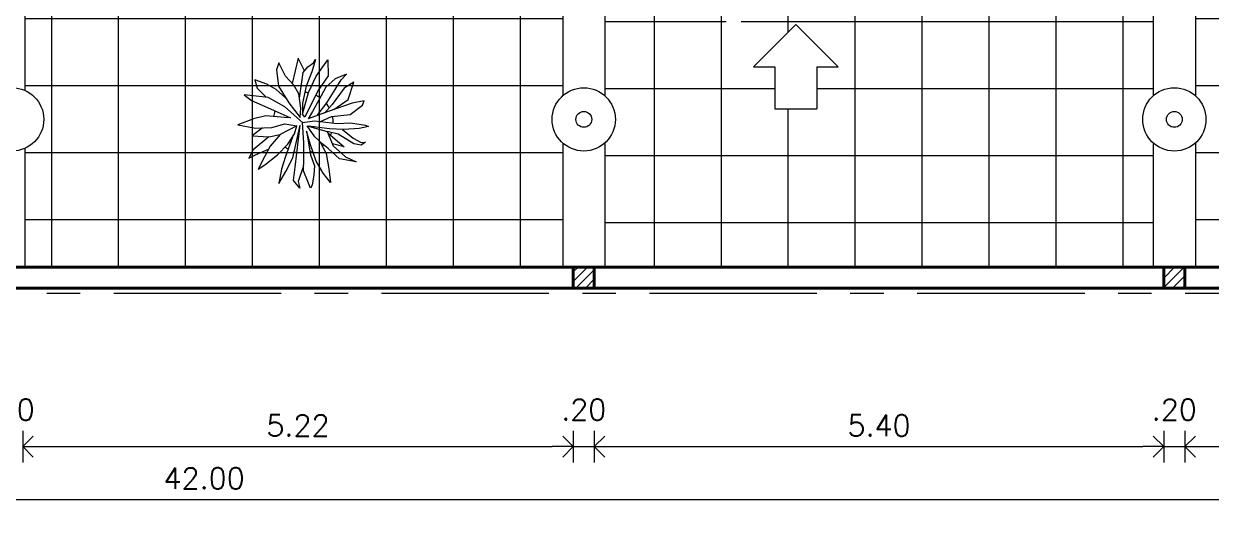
# Model space of a CAD drawing. Extents: x 1018 to 1352, y -109 to 184.
# Drawn here: x 1051.94 to 1063.2, y 104.59 to 109.24 of the extents above; entities that cross this region are included whole.
import ezdxf

# ---------------------------------------------------------------- set-up
doc = ezdxf.new("R2010")
doc.units = 0
doc.header["$LTSCALE"] = 0.5
doc.linetypes.add('CENTER', pattern=[50.8, 31.75, -6.35, 6.35, -6.35])
doc.layers.get('0').update_dxf_attribs({"linetype": 'CONTINUOUS'})
doc.layers.get('Defpoints').update_dxf_attribs({"linetype": 'CONTINUOUS'})
for name, color, linetype, lineweight in [('Acotaciones', 9, 'CONTINUOUS', 9), ('Detalles .05', 243, 'CONTINUOUS', 5), ('Detalles 01', 8, 'CONTINUOUS', 9), ('Equipamiento fijo', 31, 'CONTINUOUS', 13), ('Muros corte', 7, 'CONTINUOUS', 40), ('Punta 02', 11, 'CONTINUOUS', 20), ('Tratamiento pisos', 251, 'CONTINUOUS', 9)]:
    doc.layers.add(name, color=color, linetype=linetype, lineweight=lineweight)
doc.styles.add('Texto 2 mm', font='simplex.shx', dxfattribs={"height": 0.2})
doc.dimstyles.new('Primera línea', dxfattribs={"dimscale": 0, "dimtxt": 0.2, "dimasz": 0.2, "dimexe": 0.15, "dimexo": 0, "dimgap": 0.1, "dimtad": 1, "dimzin": 4, "dimdsep": 46, "dimtxsty": 'Texto 2 mm', "dimblk": 'OPEN90', "dimcen": 2.5, "dimclrd": 256, "dimclre": 256, "dimclrt": 256, "dimadec": 0, "dimazin": 0, "dimtfac": 1, "dimtmove": 2, "dimatfit": 3, "dimldrblk": 'OPEN90', "dimfxl": 1, "dimtolj": 1, "dimtzin": 0, "dimlwd": -1, "dimlwe": -1, "dimarcsym": 0})
doc.dimstyles.new('Segunda línea', dxfattribs={"dimscale": 0, "dimtxt": 0.2, "dimasz": 0.2, "dimexe": 0.15, "dimexo": 0.5, "dimgap": 0.1, "dimtad": 1, "dimzin": 4, "dimdsep": 46, "dimtxsty": 'Texto 2 mm', "dimblk": 'OPEN90', "dimcen": 2.5, "dimclrd": 256, "dimclre": 256, "dimclrt": 256, "dimadec": 0, "dimazin": 0, "dimtfac": 1, "dimtmove": 2, "dimatfit": 3, "dimldrblk": 'OPEN90', "dimfxl": 1, "dimtolj": 1, "dimtzin": 0, "dimlwd": -1, "dimlwe": -1, "dimarcsym": 0})
pattern_1 = [(45, (10.88055, -3.54249), (-0.0449012806, 0.0449012806), [])]
pattern_2 = [(0, (10.8031, -2.4661), (1e-16, 0.635), []), (90, (10.8031, -2.4661), (-0.635, 2e-16), [])]

# ---------------------------------------------------------------- blocks, each defined once
blk = doc.blocks.new('_Open90')
at = {"color": 0, "linetype": 'ByBlock', "lineweight": -2}
for p, q in [((0, 0), (-1, 0)), ((-0.5, 0.5), (0, 0)), ((0, 0), (-0.5, -0.5))]:
    blk.add_line(p, q, dxfattribs=at)
blk = doc.blocks.new('*D203')
at = {"layer": 'Acotaciones', "transparency": 16777216}
for p, q in [((1057.349, 105.389), (1057.349, 105.089)), ((1062.749, 105.389), (1062.749, 105.089)), ((1057.549, 105.239), (1062.549, 105.239))]:
    blk.add_line(p, q, dxfattribs=at)
at = {"layer": 'Defpoints', "color": 0, "transparency": 16777216}
for p in [(1057.349, 105.389), (1062.749, 105.389), (1062.749, 105.239)]:
    blk.add_point(p, dxfattribs=at)
at = {"layer": 'Acotaciones', "transparency": 16777216, "xscale": 0.2, "yscale": 0.2, "zscale": 0.2, "rotation": 180}
blk.add_blockref('_Open90', (1057.349, 105.239), dxfattribs=at)
at = {"layer": 'Acotaciones', "transparency": 16777216, "xscale": 0.2, "yscale": 0.2, "zscale": 0.2}
blk.add_blockref('_Open90', (1062.749, 105.239), dxfattribs=at)
at = {"layer": 'Acotaciones', "transparency": 16777216, "insert": (1060.049, 105.439), "char_height": 0.2, "attachment_point": 5, "style": 'Texto 2 mm'}
blk.add_mtext('\\A1;5.40', dxfattribs=at)
blk = doc.blocks.new('*D204')
at = {"layer": 'Acotaciones', "transparency": 16777216}
for p, q in [((1062.949, 105.389), (1062.949, 105.089)), ((1068.299, 105.389), (1068.299, 105.089)), ((1063.149, 105.239), (1068.099, 105.239))]:
    blk.add_line(p, q, dxfattribs=at)
at = {"layer": 'Defpoints', "color": 0, "transparency": 16777216}
for p in [(1062.949, 105.389), (1068.299, 105.389), (1068.299, 105.239)]:
    blk.add_point(p, dxfattribs=at)
at = {"layer": 'Acotaciones', "transparency": 16777216, "xscale": 0.2, "yscale": 0.2, "zscale": 0.2, "rotation": 180}
blk.add_blockref('_Open90', (1062.949, 105.239), dxfattribs=at)
at = {"layer": 'Acotaciones', "transparency": 16777216, "xscale": 0.2, "yscale": 0.2, "zscale": 0.2}
blk.add_blockref('_Open90', (1068.299, 105.239), dxfattribs=at)
at = {"layer": 'Acotaciones', "transparency": 16777216, "insert": (1065.624, 105.439), "char_height": 0.2, "attachment_point": 5, "style": 'Texto 2 mm'}
blk.add_mtext('\\A1;5.35', dxfattribs=at)
blk = doc.blocks.new('*D207')
at = {"layer": 'Acotaciones', "transparency": 16777216}
for p, q in [((1032.649, 104.889), (1032.649, 104.589)), ((1074.649, 104.889), (1074.649, 104.589)), ((1032.849, 104.739), (1074.449, 104.739))]:
    blk.add_line(p, q, dxfattribs=at)
at = {"layer": 'Defpoints', "color": 0, "transparency": 16777216}
for p in [(1032.649, 105.389), (1074.649, 105.389), (1074.649, 104.739)]:
    blk.add_point(p, dxfattribs=at)
at = {"layer": 'Acotaciones', "transparency": 16777216, "xscale": 0.2, "yscale": 0.2, "zscale": 0.2, "rotation": 180}
blk.add_blockref('_Open90', (1032.649, 104.739), dxfattribs=at)
at = {"layer": 'Acotaciones', "transparency": 16777216, "xscale": 0.2, "yscale": 0.2, "zscale": 0.2}
blk.add_blockref('_Open90', (1074.649, 104.739), dxfattribs=at)
at = {"layer": 'Acotaciones', "transparency": 16777216, "insert": (1053.649, 104.939), "char_height": 0.2, "attachment_point": 5, "style": 'Texto 2 mm'}
blk.add_mtext('\\A1;42.00', dxfattribs=at)
blk = doc.blocks.new('Planta 1')
for p, q in [((-0.233, 0.595), (-0.254, 0.525)), ((-0.166, 0.461), (-0.233, 0.595)), ((-0.039, 0.64), (-0.099, 0.388)), ((0.024, 0.515), (-0.039, 0.64)), ((0.057, 0.553), (0.113, 0.595)), ((0.132, 0.627), (0.097, 0.506)), ((0.113, 0.595), (0.132, 0.627)), ((0.137, 0.461), (0.254, 0.622)), ((0.254, 0.622), (0.257, 0.466)), ((-0.254, 0.525), (-0.236, 0.364)), ((-0.027, 0.244), (0.009, 0.498)), ((0.009, 0.498), (0.057, 0.553)), ((0.097, 0.506), (0.041, 0.362)), ((0.438, 0.481), (0.326, 0.436)), ((0.387, 0.426), (0.438, 0.481)), ((-0.35, 0.384), (-0.47, 0.424)), ((-0.47, 0.424), (-0.446, 0.342)), ((-0.259, 0.329), (-0.35, 0.384)), ((-0.236, 0.364), (-0.134, 0.198)), ((-0.084, 0.372), (-0.166, 0.461)), ((-0.033, 0.287), (-0.084, 0.372)), ((0.041, 0.362), (0.004, 0.193)), ((0.063, 0.299), (0.137, 0.461)), ((0.257, 0.466), (0.156, 0.317)), ((0.233, 0.354), (0.164, 0.225)), ((0.326, 0.436), (0.233, 0.354)), ((0.326, 0.329), (0.387, 0.426)), ((0.512, 0.401), (0.416, 0.342)), ((0.456, 0.232), (0.512, 0.401)), ((-0.337, 0.252), (-0.574, 0.277)), ((-0.574, 0.277), (-0.502, 0.222)), ((-0.446, 0.342), (-0.358, 0.254)), ((-0.172, 0.158), (-0.337, 0.252)), ((-0.164, 0.246), (-0.259, 0.329)), ((-0.012, 0.145), (-0.033, 0.287)), ((0.004, 0.087), (0.063, 0.299)), ((0.156, 0.317), (0.026, 0.055)), ((0.246, 0.198), (0.326, 0.329)), ((0.416, 0.342), (0.297, 0.18)), ((-0.502, 0.222), (-0.345, 0.15)), ((-0.345, 0.15), (-0.116, 0.05)), ((0.002, 0.002), (-0.172, 0.158)), ((-0.134, 0.198), (-0.021, 0.051)), ((-0.021, 0.051), (-0.012, 0.145)), ((0.004, 0.193), (0.004, 0.087)), ((0.164, 0.225), (0.102, 0.113)), ((0.149, 0.072), (0.246, 0.198)), ((0.297, 0.18), (0.22, 0.096)), ((0.496, 0.195), (0.257, 0.111)), ((0.315, 0.131), (0.456, 0.232)), ((0.475, 0.081), (0.597, 0.173)), ((0.616, 0.217), (0.496, 0.195)), ((0.597, 0.173), (0.616, 0.217)), ((-0.483, 0.039), (-0.637, -0.021)), ((-0.361, 0.068), (-0.483, 0.039)), ((-0.177, 0.051), (-0.361, 0.068)), ((-0.116, 0.05), (-0.177, 0.051)), ((0.002, 0.002), (0.121, 0.019)), ((0.017, -0.2), (0.002, 0.002)), ((0.026, 0.055), (0.004, 0.087)), ((0.102, 0.113), (0.058, 0.039)), ((0.257, 0.111), (0.058, 0.039)), ((0.121, 0.019), (0.347, -0.006)), ((0.182, 0.012), (0.291, 0.061)), ((0.291, 0.061), (0.475, 0.081)), ((-0.637, -0.021), (-0.464, -0.053)), ((-0.394, -0.051), (-0.496, -0.128)), ((-0.464, -0.053), (-0.302, -0.048)), ((-0.331, -0.138), (-0.22, -0.115)), ((-0.22, -0.115), (-0.318, -0.232)), ((-0.302, -0.048), (-0.172, -0.011)), ((-0.053, -0.03), (-0.22, -0.115)), ((-0.172, -0.011), (-0.053, -0.03)), ((-0.142, -0.212), (-0.076, -0.108)), ((-0.092, -0.346), (-0.019, -0.022)), ((-0.076, -0.108), (-0.053, -0.03)), ((-0.068, -0.438), (-0.019, -0.022)), ((0.043, -0.084), (0.081, -0.319)), ((0.084, -0.22), (0.043, -0.084)), ((0.051, -0.031), (0.249, -0.086)), ((0.124, -0.138), (0.051, -0.031)), ((0.27, -0.061), (0.062, -0.034)), ((0.249, -0.086), (0.307, -0.227)), ((0.358, -0.113), (0.249, -0.086)), ((0.257, -0.103), (0.416, -0.237)), ((0.414, -0.066), (0.27, -0.061)), ((0.347, -0.006), (0.48, -0.001)), ((0.512, -0.207), (0.358, -0.113)), ((0.401, -0.065), (0.507, -0.153)), ((0.566, -0.056), (0.414, -0.066)), ((0.48, -0.001), (0.627, -0.023)), ((0.659, -0.036), (0.566, -0.056)), ((0.627, -0.023), (0.659, -0.036)), ((-0.496, -0.128), (-0.331, -0.138)), ((-0.331, -0.138), (-0.486, -0.267)), ((-0.318, -0.232), (-0.374, -0.336)), ((-0.246, -0.317), (-0.142, -0.212)), ((-0.097, -0.141), (-0.164, -0.334)), ((0.015, -0.354), (0.017, -0.2)), ((0.11, -0.294), (0.084, -0.22)), ((0.209, -0.215), (0.124, -0.138)), ((0.174, -0.184), (0.238, -0.304)), ((0.259, -0.254), (0.209, -0.215)), ((0.416, -0.237), (0.299, -0.208)), ((0.307, -0.227), (0.43, -0.336)), ((0.507, -0.153), (0.584, -0.195)), ((0.584, -0.222), (0.512, -0.207)), ((0.584, -0.195), (0.629, -0.192)), ((0.629, -0.192), (0.584, -0.222)), ((-0.486, -0.267), (-0.528, -0.349)), ((-0.528, -0.349), (-0.462, -0.317)), ((-0.462, -0.317), (-0.334, -0.262)), ((-0.374, -0.336), (-0.438, -0.461)), ((-0.369, -0.416), (-0.246, -0.317)), ((-0.164, -0.334), (-0.206, -0.458)), ((-0.161, -0.483), (-0.092, -0.346)), ((0.081, -0.319), (0.121, -0.428)), ((0.14, -0.379), (0.11, -0.294)), ((0.238, -0.304), (0.265, -0.456)), ((0.371, -0.356), (0.259, -0.254)), ((0.43, -0.336), (0.536, -0.386)), ((-0.438, -0.461), (-0.369, -0.416)), ((-0.206, -0.458), (-0.233, -0.6)), ((-0.086, -0.572), (-0.068, -0.438)), ((0.013, -0.425), (-0.041, -0.58)), ((0.012, -0.475), (0.015, -0.354)), ((0.121, -0.428), (0.116, -0.515)), ((0.209, -0.5), (0.14, -0.379)), ((0.265, -0.456), (0.281, -0.59)), ((0.536, -0.386), (0.371, -0.356)), ((-0.233, -0.6), (-0.161, -0.483)), ((-0.023, -0.649), (-0.086, -0.572)), ((-0.041, -0.58), (-0.023, -0.649)), ((0.057, -0.582), (0.012, -0.475)), ((0.084, -0.649), (0.057, -0.582)), ((0.116, -0.515), (0.1, -0.617)), ((0.281, -0.59), (0.209, -0.5)), ((0.1, -0.617), (0.084, -0.649))]:
    blk.add_line(p, q)
at = {"layer": 'Detalles .05'}
for start, end in [(125.0386, 125.0807), (79.6774, 86.207), (55.7777, 65.1238), (29.6412, 39.1255), (157.2574, 168.4231), (359.4429, 11.7162), (335.4998, 341.0401), (309.5647, 313.1025), (233.5733, 240.8096), (253.2847, 258.683), (283.2227, 289.1148)]:
    blk.add_arc((0.008, 0.001), 0.3, start, end, dxfattribs=at)
blk = doc.blocks.new('*D216')
at = {"layer": 'Acotaciones', "transparency": 16777216}
for p, q in [((1051.929, 105.389), (1051.929, 105.089)), ((1057.149, 105.389), (1057.149, 105.089)), ((1052.129, 105.239), (1056.949, 105.239))]:
    blk.add_line(p, q, dxfattribs=at)
at = {"layer": 'Defpoints', "color": 0, "transparency": 16777216}
for p in [(1051.929, 105.389), (1057.149, 105.389), (1057.149, 105.239)]:
    blk.add_point(p, dxfattribs=at)
at = {"layer": 'Acotaciones', "transparency": 16777216, "xscale": 0.2, "yscale": 0.2, "zscale": 0.2, "rotation": 180}
blk.add_blockref('_Open90', (1051.929, 105.239), dxfattribs=at)
at = {"layer": 'Acotaciones', "transparency": 16777216, "xscale": 0.2, "yscale": 0.2, "zscale": 0.2}
blk.add_blockref('_Open90', (1057.149, 105.239), dxfattribs=at)
at = {"layer": 'Acotaciones', "transparency": 16777216, "insert": (1054.539, 105.439), "char_height": 0.2, "attachment_point": 5, "style": 'Texto 2 mm'}
blk.add_mtext('\\A1;5.22', dxfattribs=at)

msp = doc.modelspace()

# ---------------------------------------------------------------- hatches: boundary and pattern name
at = {"layer": 'Detalles 01'}
h = msp.add_hatch(dxfattribs=at)
h.set_pattern_fill('ANSI31', color=256, scale=0.02, style=0)
h.set_pattern_definition(pattern_1)
h.paths.add_polyline_path([(1057.149, 106.939), (1057.149, 106.739), (1057.349, 106.739), (1057.349, 106.939)])
h = msp.add_hatch(dxfattribs=at)
h.set_pattern_fill('ANSI31', color=256, scale=0.02, style=0)
h.set_pattern_definition(pattern_1)
h.paths.add_polyline_path([(1062.949, 106.939), (1062.749, 106.939), (1062.749, 106.739), (1062.949, 106.739)])
at = {"layer": 'Tratamiento pisos'}
h = msp.add_hatch(dxfattribs=at)
h.set_pattern_fill('NET,_O', color=256, scale=0.2)
h.set_pattern_definition(pattern_2)
h.paths.add_polyline_path([(1057.049, 108.563), (1057.049, 109.739), (1051.949, 109.739), (1051.949, 108.614, -0.298217), (1052.129, 108.339, -0.298217), (1051.949, 108.064), (1051.949, 106.939), (1057.049, 106.939), (1057.049, 108.115, -0.213422), (1056.949, 108.339, -0.213422)])
h.paths.add_polyline_path([(1054.865, 108.108), (1054.839, 108.172, -0.05166), (1054.806, 108.123)], flags=16)
h = msp.add_hatch(dxfattribs=at)
h.set_pattern_fill('NET,_O', color=256, scale=0.2)
h.set_pattern_definition([(0, (10.8031, -5.669), (1e-16, 0.635), []), (90, (10.8031, -5.669), (-0.635, 2e-16), [])])
h.paths.add_polyline_path([(1057.549, 108.339, -0.213422), (1057.449, 108.115), (1057.449, 106.939), (1062.649, 106.939), (1062.649, 108.115, -0.213422), (1062.549, 108.339, -0.213422), (1062.649, 108.563), (1062.649, 109.739), (1059.237, 109.739, -0.315351), (1058.649, 109.252), (1058.599, 109.252), (1058.599, 109.739), (1057.449, 109.739), (1057.449, 108.563, -0.213422)])
h.paths.add_polyline_path([(1058.86, 108.838), (1059.26, 109.238), (1059.66, 108.838), (1059.46, 108.838), (1059.46, 108.438), (1059.06, 108.438), (1059.06, 108.838)], flags=16)
h = msp.add_hatch(dxfattribs=at)
h.set_pattern_fill('NET,_O', color=256, scale=0.2)
h.set_pattern_definition(pattern_2)
h.paths.add_polyline_path([(1063.049, 108.115), (1063.049, 106.939), (1068.149, 106.939), (1068.149, 108.173, -0.147477), (1068.099, 108.339, -0.147477), (1068.149, 108.505), (1068.149, 109.739), (1063.049, 109.739), (1063.049, 108.563, -0.213422), (1063.149, 108.339, -0.213422)])
h.paths.add_polyline_path([(1065.023, 108.293), (1065.232, 108.374), (1065.329, 108.364, -0.047579), (1065.343, 108.412), (1065.025, 108.558), (1065.21, 108.538), (1065.169, 108.679), (1065.374, 108.611), (1065.342, 108.895), (1065.433, 108.712), (1065.491, 108.648), (1065.544, 108.867), (1065.594, 108.767), (1065.675, 108.828), (1065.692, 108.856), (1065.662, 108.751), (1065.613, 108.625), (1065.601, 108.572, -0.028046), (1065.63, 108.569), (1065.696, 108.712), (1065.798, 108.852), (1065.801, 108.666), (1065.958, 108.729), (1065.914, 108.681), (1065.861, 108.597), (1065.787, 108.476, -0.119282), (1065.839, 108.365), (1065.99, 108.381), (1066.097, 108.461), (1066.113, 108.5), (1066.009, 108.481), (1065.824, 108.415, -0.104678), (1065.845, 108.31), (1065.879, 108.306), (1066.065, 108.313), (1066.15, 108.28), (1065.947, 108.237), (1066.018, 108.178), (1066.085, 108.142), (1066.124, 108.144), (1065.995, 108.058), (1065.939, 108.105), (1065.837, 108.13), (1065.844, 108.114), (1065.951, 108.019), (1066.043, 107.975), (1065.789, 108.021), (1065.83, 107.788), (1065.684, 107.969), (1065.678, 107.863), (1065.657, 107.729), (1065.627, 107.805), (1065.58, 107.916), (1065.541, 107.807), (1065.557, 107.746), (1065.437, 107.891), (1065.375, 107.79), (1065.398, 107.913), (1065.457, 108.084, -0.031428), (1065.429, 108.102), (1065.314, 107.986), (1065.197, 107.911), (1065.285, 108.083), (1065.176, 108.036), (1065.118, 108.008), (1065.216, 108.196), (1065.146, 108.2), (1065.221, 108.256)], flags=16)

# ---------------------------------------------------------------- linework, layer by layer
at = {"layer": 'Acotaciones'}
for p, q in [((1057.149, 105.239), (1057.349, 105.239)), ((1062.749, 105.239), (1062.949, 105.239))]:
    msp.add_line(p, q, dxfattribs=at)
at = {"layer": 'Detalles 01', "linetype": 'CENTER', "ltscale": 0.1}
msp.add_line((1074.699, 106.689), (1032.649, 106.689), dxfattribs=at)
at = {"layer": 'Equipamiento fijo'}
for centre in [(1051.829, 108.339), (1057.249, 108.339), (1062.849, 108.339)]:
    msp.add_circle(centre, 0.3, dxfattribs=at)
at = {"layer": 'Muros corte'}
for p, q in [((1074.649, 106.939), (1032.649, 106.939)), ((1057.149, 106.739), (1057.149, 106.939)), ((1057.349, 106.739), (1057.349, 106.939)), ((1062.749, 106.739), (1062.749, 106.939)), ((1062.949, 106.739), (1062.949, 106.939)), ((1074.649, 106.739), (1032.649, 106.739))]:
    msp.add_line(p, q, dxfattribs=at)
at = {"layer": 'Punta 02'}
for p, q in [((1058.86, 108.838), (1059.26, 109.238)), ((1059.66, 108.838), (1059.26, 109.238)), ((1058.86, 108.838), (1059.06, 108.838)), ((1059.06, 108.838), (1059.06, 108.438)), ((1059.46, 108.838), (1059.46, 108.438)), ((1059.46, 108.838), (1059.66, 108.838)), ((1059.06, 108.438), (1059.46, 108.438))]:
    msp.add_line(p, q, dxfattribs=at)
for centre in [(1057.249, 108.339), (1062.849, 108.339)]:
    msp.add_circle(centre, 0.075, dxfattribs=at)
at = {"layer": 'Tratamiento pisos'}
for p, q in [((1051.949, 109.739), (1051.949, 108.614)), ((1057.049, 109.739), (1057.049, 108.563)), ((1057.449, 109.739), (1057.449, 108.563)), ((1062.649, 109.739), (1062.649, 108.563)), ((1063.049, 109.739), (1063.049, 108.563)), ((1057.049, 108.115), (1057.049, 106.939)), ((1057.449, 108.115), (1057.449, 106.939)), ((1062.649, 108.115), (1062.649, 106.939)), ((1063.049, 108.115), (1063.049, 106.939)), ((1051.949, 108.064), (1051.949, 106.939))]:
    msp.add_line(p, q, dxfattribs=at)

# ---------------------------------------------------------------- block references
at = {"layer": 'Detalles .05', "xscale": 0.9563266944000003, "yscale": 0.9563266944000003, "zscale": 0.9563266944000003}
msp.add_blockref('Planta 1', (1054.579, 108.307), dxfattribs=at)

# ---------------------------------------------------------------- texts
at = {"layer": 'Acotaciones', "char_height": 0.2, "attachment_point": 5, "style": 'Texto 2 mm'}
for insert in [(1051.829, 105.59), (1057.249, 105.59), (1062.849, 105.59)]:
    msp.add_mtext('\\A1;.20', dxfattribs=dict(at, insert=insert))

# ---------------------------------------------------------------- dimensions: what is measured, and where the dimension line sits
at = {"layer": 'Acotaciones'}
for base, p1, p2, dimstyle, picture, middle in [((1057.149, 105.239), (1051.929, 105.389), (1057.149, 105.389), 'Primera línea', '*D216', (1054.539, 105.439)), ((1062.749, 105.239), (1057.349, 105.389), (1062.749, 105.389), 'Primera línea', '*D203', (1060.049, 105.439)), ((1068.299, 105.239), (1062.949, 105.389), (1068.299, 105.389), 'Primera línea', '*D204', (1065.624, 105.439)), ((1074.649, 104.739), (1032.649, 105.389), (1074.649, 105.389), 'Segunda línea', '*D207', (1053.649, 104.939))]:
    dim = msp.add_linear_dim(base=base, p1=p1, p2=p2, dimstyle=dimstyle, override={"dimscale": 1}, dxfattribs=at)
    dim.commit()
    dim.dimension.update_dxf_attribs({"geometry": picture, "text_midpoint": middle})

doc.saveas('drawing.dxf')
